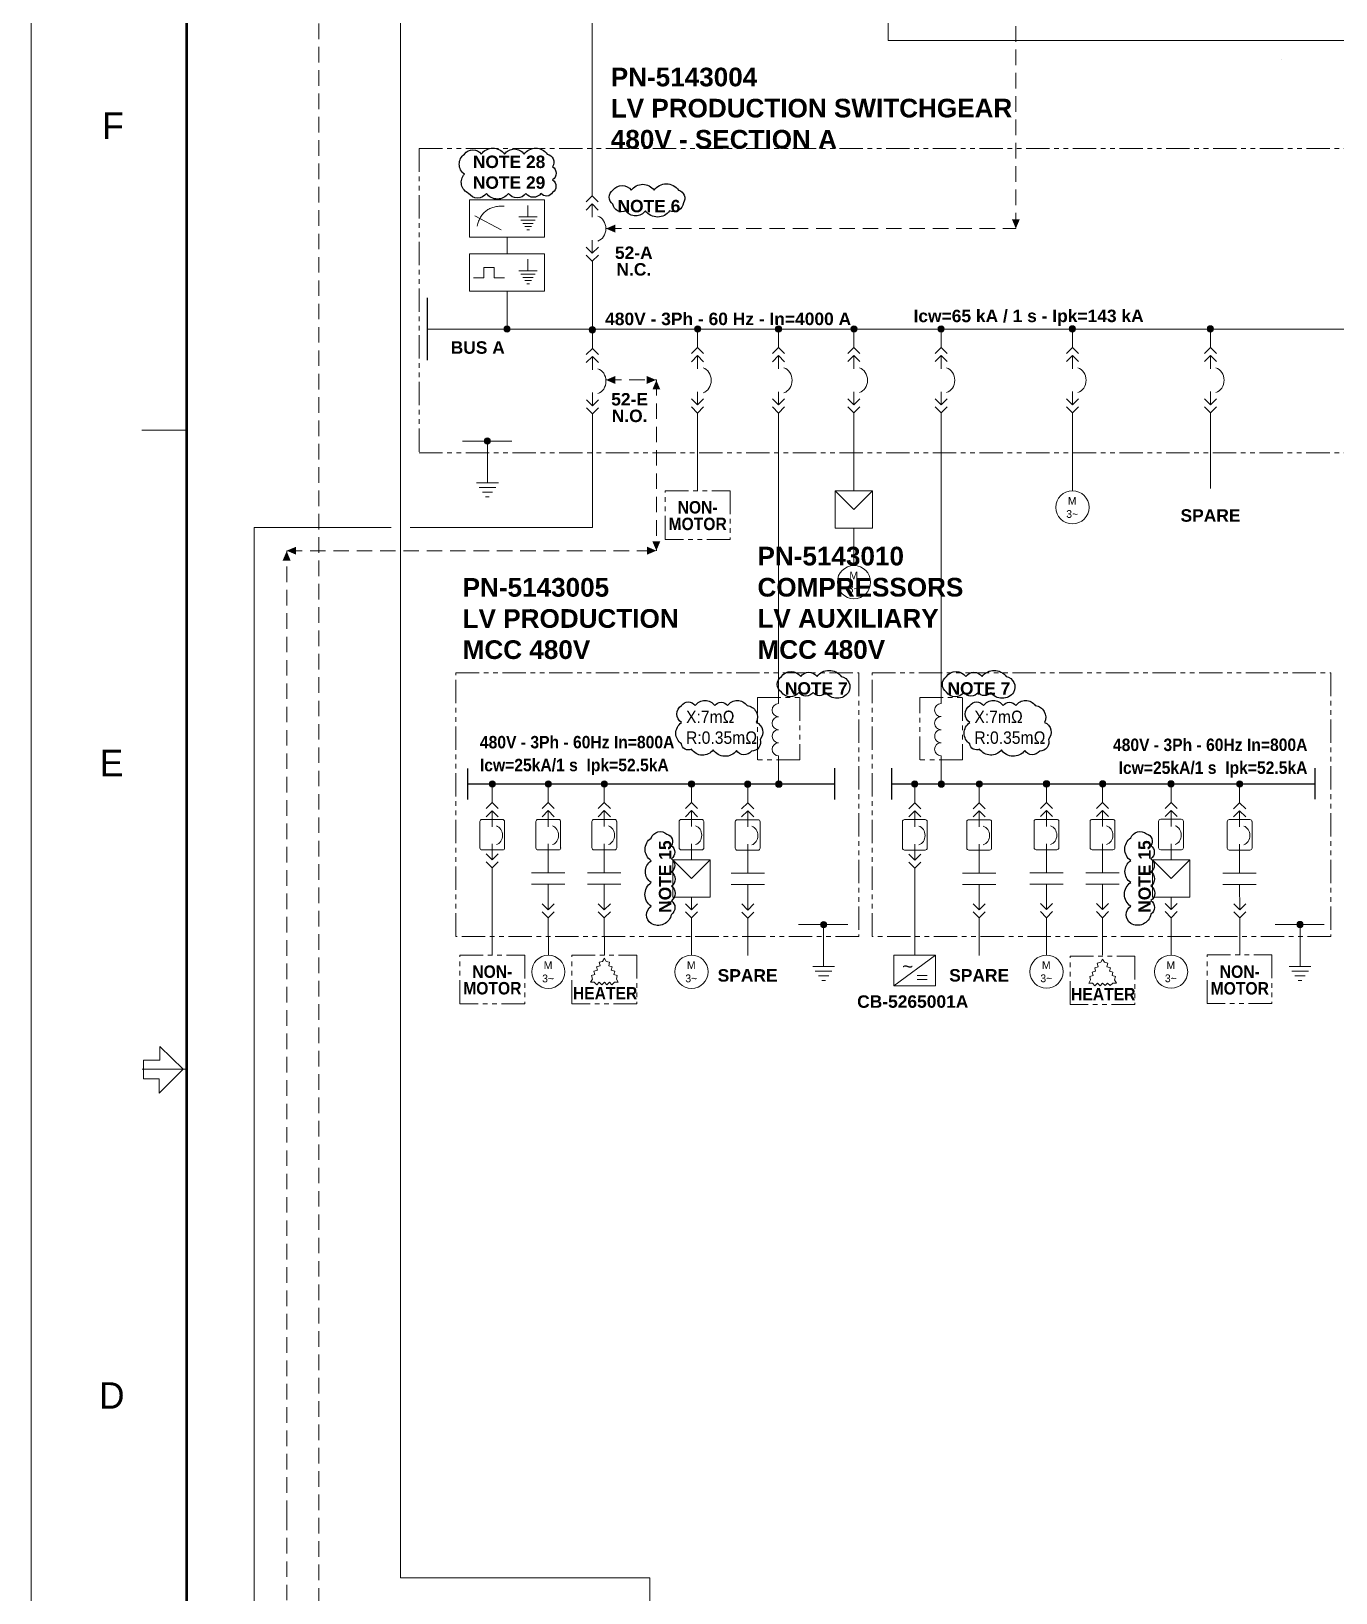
# Model space of a CAD drawing. Extents: x 0 to 1189, y 0 to 841.
# Drawn here: x 0 to 209.5, y 336.4 to 587.2 of the extents above; entities that cross this region are included whole.
import ezdxf

# ---------------------------------------------------------------- set-up
doc = ezdxf.new("R2010")
doc.units = 0
doc.header["$MEASUREMENT"] = 0
doc.linetypes.add('HIDDEN', pattern=[0.375, 0.25, -0.125])
doc.linetypes.add('PHANTOM', pattern=[2.5, 1.25, -0.25, 0.25, -0.25, 0.25, -0.25])
for name, color, linetype in [('Border', 7, 'Continuous'), ('BORDER_TEXT', 7, 'Continuous'), ('E-BOARD', 4, 'PHANTOM'), ('E-BUSBAR', 5, 'Continuous'), ('E-CONNECTION DOT', 7, 'Continuous'), ('E-CONTRL. & DATA CABLE', 9, 'HIDDEN'), ('E-NOTE TEXT', 7, 'Continuous'), ('E-POWER CABLE', 3, 'Continuous'), ('E-SYMBOL', 2, 'Continuous'), ('E-TEXT 2', 7, 'Continuous'), ('E-TEXT 3', 3, 'Continuous'), ('REV CLOUD', 1, 'Continuous')]:
    doc.layers.add(name, color=color, linetype=linetype)
doc.layers.add('Level 1', color=7, linetype='Continuous', lineweight=0)
doc.styles.add('P80-ARIAL', font='arialbd.ttf')
doc.styles.add('P80-ARIAL-1', font='arialbd.ttf')
doc.styles.add('Styledgn032', font='arialbd.ttf')
doc.styles.add('Styledgn100', font='arialbd.ttf')
doc.styles.add('Unifilar', font='arial.ttf')

# ---------------------------------------------------------------- blocks, each defined once
blk = doc.blocks.new('ATERR1')
at = {"layer": 'E-SYMBOL', "linetype": 'Continuous'}
h = blk.add_hatch(color=256, dxfattribs=at)
edge = h.paths.add_edge_path()
edge.add_arc((0, 0), 10, 0, 360)
at = {"layer": 'E-SYMBOL', "linetype": 'Continuous', "lineweight": -2}
for p, q in [((-80.3, 0), (77.9, 0)), ((0, 0), (0, -134.4)), ((-35, -134.4), (35, -134.4)), ((-26.8, -149.4), (26.8, -149.4)), ((-16.4, -164.4), (16.4, -164.4)), ((-5.8, -179.4), (5.8, -179.4))]:
    blk.add_line(p, q, dxfattribs=at)
blk.add_circle((0, 0), 10, dxfattribs=at)
blk = doc.blocks.new('DJBTEX1')
at = {"layer": 'E-SYMBOL', "linetype": 'Continuous', "lineweight": -2}
for p, q in [((0, -36.9), (0, -97.4)), ((0, -263.1), (0, -202.6))]:
    blk.add_line(p, q, dxfattribs=at)
at = {"layer": 'E-SYMBOL', "linetype": 'Continuous', "lineweight": 13, "flags": 128}
for points in [[(27.7, -27.7), (0, 0), (-27.7, -27.7)], [(27.7, -64.6), (0, -36.9), (-27.7, -64.6)], [(27.7, -235.4), (0, -263.1), (-27.7, -235.4)], [(27.7, -272.3), (0, -300), (-27.7, -272.3)]]:
    blk.add_lwpolyline(points, dxfattribs=at)
at = {"layer": 'E-SYMBOL', "linetype": 'Continuous', "lineweight": -2}
blk.add_ellipse((12.5, -150), major_axis=(0, -58.8), ratio=0.849997, start_param=0.25268, end_param=2.888912, dxfattribs=at)
blk = doc.blocks.new('CONEX31')
at = {"layer": 'E-CONNECTION DOT', "linetype": 'Continuous'}
h = blk.add_hatch(color=7, dxfattribs=at)
edge = h.paths.add_edge_path()
edge.add_arc((0, 0), 10, 0, 360)
at = {"layer": 'E-CONNECTION DOT', "color": 7, "linetype": 'Continuous', "lineweight": -2}
blk.add_circle((0, 0), 10, dxfattribs=at)
blk = doc.blocks.new('MOT3PH1')
at = {"layer": 'E-SYMBOL', "linetype": 'Continuous', "lineweight": -2}
blk.add_circle((0, -53.4), 53.4, dxfattribs=at)
at = {"layer": 'E-SYMBOL', "linetype": 'Continuous', "lineweight": -2, "char_height": 25, "attachment_point": 5, "line_spacing_factor": 0.8, "style": 'P80-ARIAL-1'}
for s, insert in [('{\\Fdgn000|c0;M}', (-0.8, -32.3)), ('{\\Fdgn000|c0;3~}', (-0.8, -74.9))]:
    blk.add_mtext(s, dxfattribs=dict(at, insert=insert))
blk = doc.blocks.new('STARTG')
at = {"layer": 'E-SYMBOL', "linetype": 'Continuous', "lineweight": 0}
for p in [(-1, 0), (1, 0)]:
    blk.add_line(p, (0, -1), dxfattribs=at)
at = {"layer": 'E-SYMBOL', "linetype": 'Continuous', "lineweight": 0, "flags": 128}
blk.add_lwpolyline([(-1, 0), (1, 0), (1, -2), (-1, -2), (-1, 0)], dxfattribs=at)
blk = doc.blocks.new('NA')
at = {"layer": 'E-SYMBOL', "linetype": 'Continuous', "lineweight": 13}
for p, q in [((53.536, 0), (-53.536, 0)), ((53.536, -36.62), (-53.536, -36.62))]:
    blk.add_line(p, q, dxfattribs=at)
blk = doc.blocks.new('AnonymousCell572')
at = {"layer": 'E-SYMBOL', "linetype": 'Continuous', "lineweight": 13}
for p, q in [((-3.01, -15.46), (3.65, -10.55)), ((0.71, -13.82), (2.34, -13.82)), ((0.71, -14.42), (2.34, -14.42))]:
    blk.add_line(p, q, dxfattribs=at)
blk.add_lwpolyline([(-3.02, -10.55), (3.65, -10.55), (3.65, -15.46), (-3.01, -15.46)], close=True, dxfattribs=at)
at = {"layer": 'E-SYMBOL', "linetype": 'Continuous', "lineweight": 13, "style": 'Unifilar'}
blk.add_text('~', height=2.15, dxfattribs=at).set_placement((-1.69, -13.39))
blk = doc.blocks.new('GR MONITOR DEVICE')
at = {"layer": 'E-SYMBOL', "linetype": 'Continuous', "lineweight": 13}
for p, q in [((3.35, 13.78), (3.35, 11.94)), ((-5.18, 12.07), (-0.95, 9.86)), ((1.88, 11.94), (4.82, 11.94)), ((2.2, 11.41), (4.51, 11.41)), ((2.54, 10.86), (4.19, 10.86)), ((2.84, 10.37), (3.91, 10.37)), ((0, 8.66), (0, 6)), ((3.18, 9.82), (3.6, 9.83)), ((3.35, 5.11), (3.35, 3.28)), ((-3.71, 3.78), (-3.71, 2.12)), ((-3.71, 3.78), (-2.05, 3.78)), ((-2.05, 3.78), (-2.05, 2.12)), ((1.88, 3.28), (4.82, 3.28)), ((2.2, 2.74), (4.51, 2.75)), ((-5.37, 2.12), (-3.71, 2.12)), ((-2.05, 2.12), (-0.39, 2.12)), ((2.55, 2.19), (4.19, 2.19)), ((2.84, 1.7), (3.91, 1.71)), ((3.18, 1.16), (3.6, 1.16))]:
    blk.add_line(p, q, dxfattribs=at)
at = {"layer": 'E-SYMBOL', "linetype": 'Continuous', "lineweight": 13, "flags": 128}
for points in [[(-6.02, 14.66), (6.01, 14.66), (6.01, 8.67), (-6.02, 8.66), (-6.02, 14.66)], [(-6.02, 5.99), (6.01, 6), (6.01, 0), (-6.01, 0), (-6.02, 5.99)]]:
    blk.add_lwpolyline(points, dxfattribs=at)
at = {"layer": 'E-SYMBOL', "linetype": 'Continuous', "lineweight": 13}
blk.add_open_spline([(-4.82, 10.44), (-4.02, 13.83), (-0.45, 13.63)], degree=2, dxfattribs=at)
blk = doc.blocks.new('DJARBT70')
at = {"layer": 'E-SYMBOL', "linetype": 'Continuous', "lineweight": 13}
for p, q in [((0, 7.91), (0, 5.34)), ((0, 0), (0, 2.57))]:
    blk.add_line(p, q, dxfattribs=at)
at = {"layer": 'E-SYMBOL', "linetype": 'Continuous', "lineweight": 13, "flags": 128}
for points in [[(-1.99, 6.17), (-1.99, 1.94)], [(1.65, 6.5), (-1.66, 6.5)], [(1.99, 1.94), (1.99, 6.17)], [(-1.66, 1.6), (1.66, 1.61)]]:
    blk.add_lwpolyline(points, dxfattribs=at)
at = {"layer": 'E-SYMBOL', "linetype": 'Continuous', "lineweight": 13}
for centre, start, end in [((-1.66, 6.17), 90.0158, 180.0158), ((1.65, 6.17), 0.0158, 90.0158), ((-1.66, 1.94), 180.0158, 270.0158), ((1.66, 1.94), 270.0158, 0.0158), ((1.66, 1.94), 270.0158, 0.0158)]:
    blk.add_arc(centre, 0.331, start, end, dxfattribs=at)
blk.add_ellipse((0.33, 3.96), major_axis=(0, -1.55), ratio=0.849997, start_param=0.25268, end_param=2.888912, dxfattribs=at)
blk = doc.blocks.new('TYPE-NO MOTOR')
at = {"layer": 'E-POWER CABLE', "linetype": 'Continuous', "lineweight": 0}
for p, q in [((0, -3), (0, 0)), ((0, -12.21), (0, -14.29)), ((0, -16.12), (0.01, -20.21)), ((0.01, -27.5), (0.01, -21.5))]:
    blk.add_line(p, q, dxfattribs=at)
at = {"layer": 'E-SYMBOL', "linetype": 'Continuous', "lineweight": 0, "flags": 128}
for points in [[(0.97, -3.97), (0, -3), (-0.97, -3.97)], [(0.97, -5.26), (0, -4.29), (-0.97, -5.26)], [(0.97, -19.24), (0.01, -20.21), (-0.96, -19.24)], [(0.98, -20.53), (0.01, -21.5), (-0.96, -20.53)]]:
    blk.add_lwpolyline(points, dxfattribs=at)
at = {"color": 7, "linetype": 'Continuous', "lineweight": 13}
blk.add_blockref('DJARBT70', (0, -12.21), dxfattribs=at)
at = {"layer": 'Level 1', "color": 7, "linetype": 'Continuous', "lineweight": 0, "xscale": 0.05000000000000002, "yscale": 0.05000000000000002, "zscale": 0.05000000000000002, "rotation": 0.01584072561617136}
blk.add_blockref('NA', (0, -14.29), dxfattribs=at)
blk = doc.blocks.new('A$C74899eaa')
at = {"layer": 'E-BOARD', "lineweight": 13, "ltscale": 3}
blk.add_lwpolyline([(-5.21, 0), (5.21, 0), (5.21, -7.79), (-5.21, -7.79)], close=True, dxfattribs=at)
blk = doc.blocks.new('AnonymousCell713')
at = {"layer": 'E-SYMBOL', "linetype": 'Continuous', "lineweight": 0}
for p, q in [((-1.67, 0.05), (-1.11, 0.2)), ((-1.52, -0.5), (-1.67, 0.05)), ((-1.26, 0.76), (-0.7, 0.91)), ((-1.11, 0.2), (-1.26, 0.76)), ((-0.85, 1.47), (-0.29, 1.62)), ((-0.7, 0.91), (-0.85, 1.47)), ((-0.29, 1.62), (0, 2.12)), ((0.29, 1.62), (0, 2.12)), ((0.85, 1.47), (0.29, 1.62)), ((0.7, 0.91), (0.85, 1.47)), ((1.26, 0.76), (0.7, 0.91)), ((1.11, 0.2), (1.26, 0.76)), ((1.67, 0.06), (1.11, 0.2)), ((1.52, -0.5), (1.67, 0.06)), ((-1.92, -1.21), (-2.22, -1.72)), ((-1.63, -1.72), (-2.22, -1.72)), ((-2.07, -0.65), (-1.52, -0.5)), ((-1.92, -1.21), (-2.07, -0.65)), ((-1.63, -1.72), (-1.22, -2.13)), ((-1.22, -2.13), (-0.82, -1.72)), ((-0.82, -1.72), (-0.41, -2.13)), ((-0.41, -2.13), (0, -1.72)), ((0, -1.72), (0.41, -2.12)), ((0.41, -2.12), (0.82, -1.72)), ((0.82, -1.72), (1.22, -2.12)), ((1.22, -2.12), (1.63, -1.72)), ((2.07, -0.65), (1.52, -0.5)), ((1.63, -1.72), (2.22, -1.72)), ((1.93, -1.21), (2.07, -0.65)), ((1.93, -1.21), (2.22, -1.72))]:
    blk.add_line(p, q, dxfattribs=at)
blk = doc.blocks.new('A$C8a68718e')
at = {"color": 1}
blk.add_blockref('A$C74899eaa', (0, 0), dxfattribs=at)
at = {"color": 7, "linetype": 'Continuous', "lineweight": 0}
blk.add_blockref('AnonymousCell713', (0, -2.62), dxfattribs=at)
at = {"layer": 'E-TEXT 2', "linetype": 'Continuous', "lineweight": 0, "insert": (0.11, -6.11), "char_height": 2, "attachment_point": 5, "rotation": 0.0158, "line_spacing_factor": 0.8, "style": 'Styledgn032'}
blk.add_mtext('{\\W0.9;HEATER}', dxfattribs=at)
blk = doc.blocks.new('A$C648f9ce4')
at = {"layer": 'Border', "linetype": 'Continuous', "lineweight": 53}
blk.add_line((25, 10), (25, 831), dxfattribs=at)
at = {"layer": 'Border', "linetype": 'Continuous', "lineweight": 0}
for p, q in [((24.86, 523.12), (17.79, 523.11)), ((20.68, 421.97), (20.68, 424.17)), ((20.68, 424.17), (24.38, 420.49)), ((18.01, 418.97), (18.01, 421.97)), ((18.01, 421.97), (20.68, 421.97)), ((24.88, 420.49), (17.81, 420.49)), ((20.56, 418.97), (18.01, 418.97)), ((24.38, 420.49), (20.56, 416.67)), ((20.56, 416.67), (20.56, 418.97))]:
    blk.add_line(p, q, dxfattribs=at)
at = {"layer": 'Border', "linetype": 'Continuous', "lineweight": 0, "flags": 128}
blk.add_lwpolyline([(0, 0), (1189, 0), (1189, 841), (0, 841), (0, 0)], dxfattribs=at)
at = {"layer": 'BORDER_TEXT', "linetype": 'Continuous', "lineweight": 0, "char_height": 4.2473, "attachment_point": 5, "rotation": 0.0158, "line_spacing_factor": 0.8, "style": 'Styledgn032'}
for s, insert in [('{\\Fdgn000|c0;\\W0.99857;F}', (13.12, 572.03)), ('{\\Fdgn000|c0;\\W0.99857;E}', (12.91, 469.68)), ('{\\Fdgn000|c0;\\W0.99857;D}', (12.94, 368.11))]:
    blk.add_mtext(s, dxfattribs=dict(at, insert=insert))
blk = doc.blocks.new('REATOR1')
at = {"layer": 'E-SYMBOL', "linetype": 'Continuous', "lineweight": -2, "flags": 128}
blk.add_lwpolyline([(0, -111.9, -1), (0, -83.9, -1), (0, -56, -1), (0, -28, -1), (0, 0, -1)], format="xyb", dxfattribs=at)
blk = doc.blocks.new('A$C7ddd5fdc')
at = {"layer": 'E-BOARD', "lineweight": 13, "ltscale": 3}
blk.add_lwpolyline([(-3.41, 0.96), (3.4, 0.96), (3.4, -9.04), (-3.41, -9.04)], close=True, dxfattribs=at)
at = {"layer": 'Level 1', "color": 7, "linetype": 'Continuous', "lineweight": 13, "xscale": 0.075, "yscale": 0.075, "zscale": 0.075, "rotation": 0.01584072559316328}
blk.add_blockref('REATOR1', (0, 0), dxfattribs=at)

msp = doc.modelspace()

# ---------------------------------------------------------------- hatches: boundary and pattern name
at = {"layer": 'E-CONTRL. & DATA CABLE', "ltscale": 10}
for points in [[(158.15, 555.51), (158.79, 557), (157.52, 557)], [(92.32, 555.5), (93.81, 554.87), (93.81, 556.14)], [(92.32, 531.19), (93.81, 530.56), (93.81, 531.83)], [(100.35, 531.2), (98.86, 531.83), (98.86, 530.56)], [(100.41, 531.16), (101.05, 529.67), (99.78, 529.67)], [(41.05, 503.78), (42.54, 503.14), (42.54, 504.41)], [(100.41, 503.78), (98.92, 504.41), (98.92, 503.14)], [(100.41, 503.78), (101.04, 505.27), (99.77, 505.27)], [(41.03, 503.7), (41.66, 502.2), (40.39, 502.2)]]:
    msp.add_hatch(color=256, dxfattribs=at).paths.add_polyline_path(points)

# ---------------------------------------------------------------- linework, layer by layer
at = {"layer": 'E-BOARD', "lineweight": 13, "ltscale": 3}
for points in [[(62.31, 519.49), (313.57, 519.49), (313.57, 568.38), (62.31, 568.38)], [(132.92, 441.8), (68.21, 441.8), (68.21, 484.15), (132.92, 484.15)], [(208.75, 441.8), (135.09, 441.8), (135.09, 484.15), (208.75, 484.15)]]:
    msp.add_lwpolyline(points, close=True, dxfattribs=at)
at = {"layer": 'E-BUSBAR', "linetype": 'Continuous', "lineweight": 30}
for p, q in [((63.6, 544.39), (63.6, 534.39)), ((63.6, 539.38), (337.1, 539.39)), ((70.05, 468.82), (70.05, 463.82)), ((129.01, 468.83), (129.01, 463.83)), ((138.17, 468.83), (138.17, 463.83)), ((206.17, 468.85), (206.17, 463.85)), ((70.05, 466.31), (129.01, 466.33)), ((138.17, 466.33), (206.17, 466.35))]:
    msp.add_line(p, q, dxfattribs=at)
at = {"layer": 'E-CONTRL. & DATA CABLE', "lineweight": 0, "ltscale": 10}
for p, q in [((158.15, 555.51), (158.15, 588.69)), ((92.31, 555.51), (158.15, 555.51)), ((41.03, 348.72), (41.03, 503.78)), ((41.03, 503.78), (100.41, 503.78))]:
    msp.add_line(p, q, dxfattribs=at)
for points in [[(56.88, 768.44), (46.19, 768.44), (46.19, 296.32), (96.89, 296.32)], [(92.31, 531.19), (100.41, 531.19), (100.41, 503.78)], [(391.62, 159.91), (399.09, 159.91), (399.09, 203.92), (41.03, 203.97), (41.03, 348.72)]]:
    msp.add_lwpolyline(points, dxfattribs=at)
msp.add_lwpolyline([(200.77, 582.69), (200.77, 582.69)], close=True, dxfattribs=at)
at = {"layer": 'E-POWER CABLE', "linetype": 'Continuous', "lineweight": 13}
for p, q in [((59.34, 338.8), (59.34, 763.09)), ((90.13, 550.25), (90.13, 539.25)), ((76.43, 545.46), (76.43, 539.37)), ((120.03, 536.39), (120.03, 539.39)), ((146.15, 536.4), (146.15, 539.4)), ((120.03, 525.89), (120.04, 513.39)), ((146.15, 525.9), (146.16, 513.4)), ((90.13, 516.25), (90.14, 507.49)), ((120.05, 479.22), (120.04, 513.39)), ((146.16, 479.22), (146.16, 513.4)), ((120.05, 466.33), (120.05, 470.83)), ((146.17, 466.33), (146.17, 470.83)), ((99.34, 338.8), (59.34, 338.8)), ((99.34, 323.62), (99.34, 338.8))]:
    msp.add_line(p, q, dxfattribs=at)
at = {"layer": 'E-POWER CABLE', "linetype": 'Continuous', "lineweight": 13, "ltscale": 0.25}
for p, q in [((90.12, 560.75), (90.12, 699.4)), ((35.83, 507.49), (57.84, 507.49)), ((35.83, 507.49), (35.83, 206.59)), ((60.84, 507.49), (90.14, 507.49))]:
    msp.add_line(p, q, dxfattribs=at)
at = {"layer": 'E-POWER CABLE', "linetype": 'Continuous', "lineweight": 0}
for p, q in [((90.13, 536.25), (90.13, 539.25)), ((107.03, 536.39), (107.03, 539.39)), ((132.14, 536.4), (132.14, 539.4)), ((167.24, 536.41), (167.23, 539.41)), ((189.41, 536.41), (189.41, 539.41)), ((90.13, 525.75), (90.13, 516.25)), ((107.03, 525.89), (107.04, 513.39)), ((132.14, 525.9), (132.15, 513.4)), ((167.24, 525.91), (167.24, 513.41)), ((189.42, 525.91), (189.42, 513.76)), ((132.15, 501.4), (132.15, 507.4)), ((74.05, 463.32), (74.05, 466.32)), ((83.05, 463.32), (83.05, 466.32)), ((92.05, 463.32), (92.05, 466.32)), ((106.05, 463.32), (106.05, 466.32)), ((141.92, 463.3), (141.92, 466.3)), ((152.27, 463.29), (152.27, 466.29)), ((163.08, 463.34), (163.08, 466.34)), ((172.08, 463.34), (172.08, 466.34)), ((183.08, 463.34), (183.08, 466.34)), ((83.05, 454.11), (83.05, 452.03)), ((92.05, 454.12), (92.05, 452.03)), ((152.27, 454.08), (152.27, 451.99)), ((163.08, 454.13), (163.08, 452.05)), ((172.08, 454.13), (172.08, 452.05)), ((74.06, 438.82), (74.05, 452.82)), ((141.93, 452.8), (141.93, 438.8)), ((83.05, 450.2), (83.05, 446.11)), ((92.05, 450.2), (92.05, 446.12)), ((152.27, 450.16), (152.27, 446.08)), ((163.08, 450.22), (163.08, 446.13)), ((172.08, 450.22), (172.08, 446.13)), ((106.05, 448.12), (106.05, 446.12)), ((183.08, 448.14), (183.08, 446.14)), ((83.06, 438.82), (83.05, 444.82)), ((92.06, 438.82), (92.05, 444.82)), ((106.06, 438.83), (106.05, 444.83)), ((152.27, 438.79), (152.27, 444.79)), ((163.08, 438.84), (163.08, 444.84)), ((172.08, 438.84), (172.08, 444.84)), ((183.08, 438.84), (183.08, 444.84))]:
    msp.add_line(p, q, dxfattribs=at)
at = {"layer": 'E-POWER CABLE', "linetype": 'Continuous', "lineweight": 13}
for points in [[(137.65, 711.57), (137.65, 585.72)], [(573.01, 561.17), (573.01, 585.72), (137.65, 585.72)]]:
    msp.add_lwpolyline(points, dxfattribs=at)
at = {"layer": 'E-SYMBOL', "linetype": 'Continuous', "lineweight": 0, "flags": 128}
for points in [[(75.02, 462.35), (74.05, 463.32), (73.08, 462.35)], [(75.02, 461.06), (74.05, 462.02), (73.08, 461.05)], [(84.02, 462.35), (83.05, 463.32), (82.08, 462.35)], [(84.02, 461.06), (83.05, 462.03), (82.08, 461.06)], [(93.02, 462.35), (92.05, 463.32), (91.08, 462.35)], [(93.02, 461.06), (92.05, 462.03), (91.08, 461.06)], [(107.02, 462.36), (106.05, 463.32), (105.08, 462.35)], [(107.02, 461.06), (106.05, 462.03), (105.08, 461.06)], [(142.89, 462.33), (141.92, 463.3), (140.95, 462.33)], [(142.89, 461.03), (141.92, 462), (140.95, 461.03)], [(153.24, 462.32), (152.27, 463.29), (151.3, 462.32)], [(153.24, 461.02), (152.27, 461.99), (151.3, 461.02)], [(164.05, 462.37), (163.08, 463.34), (162.11, 462.37)], [(164.05, 461.08), (163.08, 462.05), (162.11, 461.08)], [(173.05, 462.37), (172.08, 463.34), (171.11, 462.37)], [(173.05, 461.08), (172.08, 462.05), (171.11, 461.08)], [(184.05, 462.37), (183.08, 463.34), (182.11, 462.37)], [(184.05, 461.08), (183.08, 462.05), (182.11, 461.08)], [(75.02, 455.08), (74.05, 454.11), (73.08, 455.08)], [(142.9, 455.06), (141.93, 454.09), (140.96, 455.06)], [(75.02, 453.79), (74.05, 452.82), (73.08, 453.79)], [(142.9, 453.77), (141.93, 452.8), (140.96, 453.77)], [(84.02, 447.08), (83.05, 446.11), (82.08, 447.08)], [(93.02, 447.09), (92.05, 446.12), (91.08, 447.09)], [(107.02, 447.09), (106.05, 446.12), (105.08, 447.09)], [(153.24, 447.05), (152.27, 446.08), (151.3, 447.05)], [(164.05, 447.1), (163.08, 446.13), (162.11, 447.1)], [(173.05, 447.1), (172.08, 446.13), (171.11, 447.1)], [(184.05, 447.11), (183.08, 446.14), (182.11, 447.11)], [(84.02, 445.79), (83.05, 444.82), (82.08, 445.79)], [(93.02, 445.79), (92.05, 444.82), (91.08, 445.79)], [(107.02, 445.8), (106.05, 444.83), (105.08, 445.8)], [(153.24, 445.76), (152.27, 444.79), (151.3, 445.76)], [(164.05, 445.81), (163.08, 444.84), (162.11, 445.81)], [(173.05, 445.81), (172.08, 444.84), (171.11, 445.81)], [(184.05, 445.81), (183.08, 444.84), (182.11, 445.81)]]:
    msp.add_lwpolyline(points, dxfattribs=at)
at = {"layer": 'REV CLOUD'}
for points in [[(69.59, 567.46, -0.520567), (72.29, 567.46, -0.520567), (76.01, 567.46, -0.520567), (79.19, 567.46, -0.520567), (82.88, 567.46, -0.520567), (83.75, 565.45, -0.520567), (83.75, 563.32, -0.520567), (83.75, 561.3, -0.520567), (81.86, 561.16, -0.520567), (79.46, 561.16, -0.520567), (76.64, 561.16, -0.520567), (73.12, 561.16, -0.520567), (70.26, 561.16, -0.520567), (69.59, 564.25, -0.520567)], [(93.44, 561.67, -0.520567), (96.39, 561.67, -0.520567), (100.05, 561.67, -0.520567), (103.98, 561.67, -0.520567), (104.75, 559.65, -0.520567), (102.54, 558.37, -0.520567), (98.67, 558.37, -0.520567), (95.48, 558.37, -0.520567), (93.44, 559.42, -0.520567)], [(104.43, 478.91, -0.520567), (106.65, 478.91, -0.520567), (109.81, 478.91, -0.520567), (111.83, 478.91, -0.520567), (114.97, 478.91, -0.520567), (116.45, 476.2, -0.520567), (117.09, 473.48, -0.520567), (115.67, 471.59, -0.520567), (113.28, 471.67, -0.520567), (109.54, 471.79, -0.520567), (106.04, 471.91, -0.520567), (104.43, 472.76, -0.520567), (104.43, 476.16, -0.520567)], [(150.74, 478.91, -0.520567), (152.96, 478.91, -0.520567), (156.12, 478.91, -0.520567), (158.14, 478.91, -0.520567), (161.28, 478.91, -0.520567), (162.75, 476.21, -0.520567), (163.4, 473.48, -0.520567), (161.98, 471.6, -0.520567), (159.58, 471.68, -0.520567), (155.84, 471.8, -0.520567), (152.34, 471.91, -0.520567), (150.74, 472.77, -0.520567), (150.74, 476.16, -0.520567)], [(99.57, 443.9, -0.520567), (99.57, 446.67, -0.520567), (99.57, 450.47, -0.520567), (99.57, 453.99, -0.520567), (99.57, 457.63, -0.520567), (102.11, 458.27, -0.520567), (102.82, 456.4, -0.520567), (102.82, 454.29, -0.520567), (102.82, 452.19, -0.520567), (102.82, 449.91, -0.520567), (102.82, 447.56, -0.520567), (102.82, 445.37, -0.520567)], [(176.6, 443.92, -0.520567), (176.6, 446.69, -0.520567), (176.6, 450.49, -0.520567), (176.6, 454.01, -0.520567), (176.6, 457.65, -0.520567), (179.14, 458.29, -0.520567), (179.84, 456.42, -0.520567), (179.84, 454.31, -0.520567), (179.84, 452.21, -0.520567), (179.84, 449.93, -0.520567), (179.84, 447.58, -0.520567), (179.84, 445.39, -0.520567)]]:
    msp.add_lwpolyline(points, format="xyb", close=True, dxfattribs=at)
at = {"layer": 'REV CLOUD', "color": 1}
for points in [[(120.49, 483.56, -0.520567), (123.59, 483.56, -0.520567), (126.24, 483.56, -0.520567), (130.09, 483.56, -0.520567), (131.28, 481.03, -0.520567), (127.61, 481.02, -0.520567), (125.59, 481.02, -0.520567), (123.28, 481.02, -0.520567), (120.49, 481.06, -0.520567)], [(147, 483.56, -0.520567), (150.1, 483.56, -0.520567), (152.75, 483.56, -0.520567), (156.59, 483.56, -0.520567), (157.79, 481.03, -0.520567), (154.11, 481.02, -0.520567), (152.1, 481.02, -0.520567), (149.79, 481.02, -0.520567), (147, 481.06, -0.520567)]]:
    msp.add_lwpolyline(points, format="xyb", close=True, dxfattribs=at)

# ---------------------------------------------------------------- block references
for name, p in [('GR MONITOR DEVICE', (76.43, 545.46)), ('TYPE-NO MOTOR', (115.08, 466.28)), ('TYPE-NO MOTOR', (194.1, 466.3))]:
    msp.add_blockref(name, p)
at = {"color": 1}
for name, p in [('A$C74899eaa', (107.04, 513.39)), ('A$C74899eaa', (74.06, 438.82)), ('A$C8a68718e', (92.06, 438.82)), ('A$C8a68718e', (172.08, 438.67)), ('A$C74899eaa', (194.08, 438.85))]:
    msp.add_blockref(name, p, dxfattribs=at)
at = {"color": 7, "linetype": 'Continuous', "lineweight": 13}
for p in [(74.05, 454.11), (83.05, 454.11), (92.05, 454.12), (106.05, 454.12), (141.93, 454.09), (152.27, 454.08), (163.08, 454.13), (172.08, 454.13), (183.08, 454.14)]:
    msp.add_blockref('DJARBT70', p, dxfattribs=at)
at = {"color": 7, "linetype": 'Continuous', "lineweight": 0}
msp.add_blockref('AnonymousCell572', (141.59, 449.35), dxfattribs=at)
at = {"layer": 'Border'}
msp.add_blockref('A$C648f9ce4', (0, 0), dxfattribs=at)
at = {"layer": 'E-POWER CABLE', "linetype": 'Continuous', "lineweight": 0, "xscale": 0.05000000000000002, "yscale": 0.05000000000000002, "zscale": 0.05000000000000002, "rotation": 0.01584072561617136}
msp.add_blockref('CONEX31', (74.05, 466.32), dxfattribs=at)
at = {"layer": 'Level 1', "color": 7, "linetype": 'Continuous', "lineweight": 13}
for name, p, xscale, yscale, zscale, rotation in [('DJBTEX1', (90.12, 560.75), 0.035, 0.035, 0.035, 0.01584072559316328), ('CONEX31', (90.13, 539.25), 0.05000000000000002, 0.05000000000000002, 0.05000000000000002, 0.01584072561617136), ('CONEX31', (120.03, 539.39), 0.05000000000000002, 0.05000000000000002, 0.05000000000000002, 0.01584072561617136), ('CONEX31', (146.15, 539.4), 0.05000000000000002, 0.05000000000000002, 0.05000000000000002, 0.01584072561617136), ('DJBTEX1', (120.03, 536.39), 0.035, 0.035, 0.035, 0.01584072559316328), ('DJBTEX1', (146.15, 536.4), 0.035, 0.035, 0.035, 0.01584072559316328)]:
    msp.add_blockref(name, p, dxfattribs=dict(at, xscale=xscale, yscale=yscale, zscale=zscale, rotation=rotation))
at = {"layer": 'Level 1', "color": 7, "linetype": 'Continuous', "lineweight": 0}
for name, p, xscale, yscale, zscale, rotation in [('CONEX31', (76.43, 539.37), 0.05000000000000002, 0.05000000000000002, 0.05000000000000002, 0.01584072561617136), ('CONEX31', (90.13, 539.25), 0.05000000000000002, 0.05000000000000002, 0.05000000000000002, 0.01584072561617136), ('CONEX31', (107.03, 539.39), 0.05000000000000002, 0.05000000000000002, 0.05000000000000002, 0.01584072561617136), ('CONEX31', (132.14, 539.4), 0.05000000000000002, 0.05000000000000002, 0.05000000000000002, 0.01584072561617136), ('CONEX31', (167.23, 539.41), 0.05000000000000002, 0.05000000000000002, 0.05000000000000002, 0.01584072561617136), ('CONEX31', (189.41, 539.41), 0.05000000000000002, 0.05000000000000002, 0.05000000000000002, 0.01584072561617136), ('DJBTEX1', (90.13, 536.25), 0.035, 0.035, 0.035, 0.01584072559316328), ('DJBTEX1', (107.03, 536.39), 0.035, 0.035, 0.035, 0.01584072559316328), ('DJBTEX1', (132.14, 536.4), 0.035, 0.035, 0.035, 0.01584072559316328), ('DJBTEX1', (167.24, 536.41), 0.035, 0.035, 0.035, 0.01584072559316328), ('DJBTEX1', (189.41, 536.41), 0.035, 0.035, 0.035, 0.01584072559316328), ('STARTG', (132.15, 513.4), 3, 3, 3, 0.01584072559316328), ('CONEX31', (83.05, 466.32), 0.05000000000000002, 0.05000000000000002, 0.05000000000000002, 0.01584072561617136), ('CONEX31', (92.05, 466.32), 0.05000000000000002, 0.05000000000000002, 0.05000000000000002, 0.01584072561617136), ('CONEX31', (106.05, 466.32), 0.05000000000000002, 0.05000000000000002, 0.05000000000000002, 0.01584072561617136), ('CONEX31', (115.08, 466.28), 0.05000000000000002, 0.05000000000000002, 0.05000000000000002, 0.01584072561617136), ('CONEX31', (120.08, 466.28), 0.05000000000000002, 0.05000000000000002, 0.05000000000000002, 0.01584072561617136), ('CONEX31', (141.92, 466.3), 0.05000000000000002, 0.05000000000000002, 0.05000000000000002, 0.01584072561617136), ('CONEX31', (141.92, 466.3), 0.05000000000000002, 0.05000000000000002, 0.05000000000000002, 0.01584072561617136), ('CONEX31', (146.2, 466.28), 0.05000000000000002, 0.05000000000000002, 0.05000000000000002, 0.01584072561617136), ('CONEX31', (152.27, 466.29), 0.05000000000000002, 0.05000000000000002, 0.05000000000000002, 0.01584072561617136), ('CONEX31', (163.08, 466.34), 0.05000000000000002, 0.05000000000000002, 0.05000000000000002, 0.01584072561617136), ('CONEX31', (172.08, 466.34), 0.05000000000000002, 0.05000000000000002, 0.05000000000000002, 0.01584072561617136), ('CONEX31', (183.08, 466.34), 0.05000000000000002, 0.05000000000000002, 0.05000000000000002, 0.01584072561617136), ('CONEX31', (194.1, 466.3), 0.05000000000000002, 0.05000000000000002, 0.05000000000000002, 0.01584072561617136), ('STARTG', (106.05, 454.12), 3, 3, 3, 0.01584072559316328), ('STARTG', (183.08, 454.14), 3, 3, 3, 0.01584072559316328), ('NA', (83.05, 452.03), 0.05000000000000002, 0.05000000000000002, 0.05000000000000002, 0.01584072561617136), ('NA', (92.05, 452.03), 0.05000000000000002, 0.05000000000000002, 0.05000000000000002, 0.01584072561617136), ('NA', (152.27, 451.99), 0.05000000000000002, 0.05000000000000002, 0.05000000000000002, 0.01584072561617136), ('NA', (163.08, 452.05), 0.05000000000000002, 0.05000000000000002, 0.05000000000000002, 0.01584072561617136), ('NA', (172.08, 452.05), 0.05000000000000002, 0.05000000000000002, 0.05000000000000002, 0.01584072561617136)]:
    msp.add_blockref(name, p, dxfattribs=dict(at, xscale=xscale, yscale=yscale, zscale=zscale, rotation=rotation))
at = {"layer": 'Level 1', "color": 1, "linetype": 'Continuous', "lineweight": 13, "xscale": 0.05000000000000002, "yscale": 0.05000000000000002, "zscale": 0.05000000000000002, "rotation": 0.01584072561617136}
for p in [(73.28, 521.39), (127.27, 443.73), (203.8, 443.74)]:
    msp.add_blockref('ATERR1', p, dxfattribs=at)
at = {"layer": 'Level 1', "color": 1, "linetype": 'Continuous', "lineweight": 0, "xscale": 0.05000000000000002, "yscale": 0.05000000000000002, "zscale": 0.05000000000000002, "rotation": 0.01584072561617136}
for p in [(167.24, 513.41), (132.15, 501.4), (83.06, 438.82), (106.06, 438.83), (163.08, 438.84), (183.08, 438.84)]:
    msp.add_blockref('MOT3PH1', p, dxfattribs=at)
at = {"layer": 'REV CLOUD', "color": 1}
for p in [(120.05, 479.22), (146.16, 479.23)]:
    msp.add_blockref('A$C7ddd5fdc', p, dxfattribs=at)

# ---------------------------------------------------------------- texts
at = {"layer": 'E-NOTE TEXT', "linetype": 'Continuous', "lineweight": 0, "char_height": 2, "style": 'Styledgn100'}
for s, insert, attachment_point, rotation, line_spacing_factor in [('\\pxsm1;NOTE 28\\PNOTE 29', (70.93, 567.23), 1, 0.0158, 1.243984), ('NOTE 6', (94.17, 558.09), 7, 0.0158, 0.8), ('NOTE 7', (121.05, 480.63), 7, 0.0158, 0.8), ('NOTE 7', (147.17, 480.63), 7, 0.0158, 0.8), ('NOTE 15', (102.84, 445.61), 7, 90.0158, 0.8), ('NOTE 15', (179.86, 445.62), 7, 90.0158, 0.8)]:
    msp.add_mtext(s, dxfattribs=dict(at, insert=insert, attachment_point=attachment_point, rotation=rotation, line_spacing_factor=line_spacing_factor))
at = {"layer": 'E-TEXT 2', "linetype": 'Continuous', "lineweight": 0, "char_height": 2, "rotation": 0.0158}
for s, insert, attachment_point, line_spacing_factor, style in [('52-A\\PN.C.', (96.79, 550.28), 5, 0.8, 'Styledgn100'), ('480V - 3Ph - 60 Hz - In=4000 A', (111.94, 540.99), 5, 0.8, 'P80-ARIAL'), ('Icw=65 kA / 1 s - Ipk=143 kA', (160.2, 541.18), 5, 0.8, 'P80-ARIAL'), ('BUS A', (71.72, 536.39), 5, 0.8, 'Styledgn100'), ('52-E\\PN.O.', (96.11, 526.75), 5, 0.8, 'Styledgn100'), ('{\\W0.9;NON-\\PMOTOR}', (107.04, 509.4), 5, 0.8, 'Styledgn032'), ('SPARE', (189.42, 509.42), 5, 0.8, 'P80-ARIAL-1'), ('{\\W0.9;NON-\\PMOTOR}', (74.06, 434.83), 5, 0.8, 'Styledgn032'), ('SPARE', (115.07, 435.56), 5, 0.8, 'P80-ARIAL'), ('SPARE', (152.26, 435.57), 5, 0.8, 'P80-ARIAL'), ('{\\W0.9;NON-\\PMOTOR}', (194.12, 434.82), 5, 0.8, 'Styledgn032'), ('CB-5265001A', (141.59, 432.37), 2, 0.97195, 'P80-ARIAL')]:
    msp.add_mtext(s, dxfattribs=dict(at, insert=insert, attachment_point=attachment_point, line_spacing_factor=line_spacing_factor, style=style))
at = {"layer": 'E-TEXT 2', "char_height": 2, "width": 9.0804, "attachment_point": 1, "rotation": 0.0158, "style": 'P80-ARIAL'}
for insert in [(105.18, 478.09), (151.49, 478.09)]:
    msp.add_mtext('{\\fArial|b0|i0|c0|p34;\\W0.9;X:7mΩ\\PR:0.35mΩ}', dxfattribs=dict(at, insert=insert))
at = {"layer": 'E-TEXT 2', "linetype": 'Continuous', "lineweight": 0, "char_height": 2, "attachment_point": 4, "rotation": 0.0158, "line_spacing_factor": 1.103118, "style": 'P80-ARIAL'}
for s, insert, width in [('{\\W0.9;480V - 3Ph - 60Hz In=800A Icw=25kA/1 s  Ipk=52.5kA}', (72.07, 470.89), 33.5881), ('\\pxqr;{\\W0.9;480V - 3Ph - 60Hz In=800A Icw=25kA/1 s  Ipk=52.5kA}', (166.4, 470.46), 38.587)]:
    msp.add_mtext(s, dxfattribs=dict(at, insert=insert, width=width))
at = {"layer": 'E-TEXT 3', "linetype": 'Continuous', "lineweight": 0, "char_height": 3, "attachment_point": 7, "rotation": 0.0158, "style": 'Styledgn100'}
for s, insert, width, line_spacing_factor in [('\\pxsm1;PN-5143004\\PLV PRODUCTION SWITCHGEAR\\P480V - SECTION A', (93.09, 568.3), 68.4404, 0.8), ('\\pxsm1,ql;PN-5143005\\PLV PRODUCTION\\PMCC 480V', (69.3, 486.34), 39.1522, 0.828528)]:
    msp.add_mtext(s, dxfattribs=dict(at, insert=insert, width=width, line_spacing_factor=line_spacing_factor))
at = {"layer": 'E-TEXT 3', "linetype": 'Continuous', "lineweight": 0, "insert": (149.72, 486.37), "char_height": 3, "attachment_point": 9, "rotation": 0.0158, "line_spacing_factor": 0.828528, "style": 'Styledgn100'}
msp.add_mtext('\\pxsm1,ql;PN-5143010\\PCOMPRESSORS\\PLV AUXILIARY\\PMCC 480V', dxfattribs=at)

doc.saveas('drawing.dxf')
